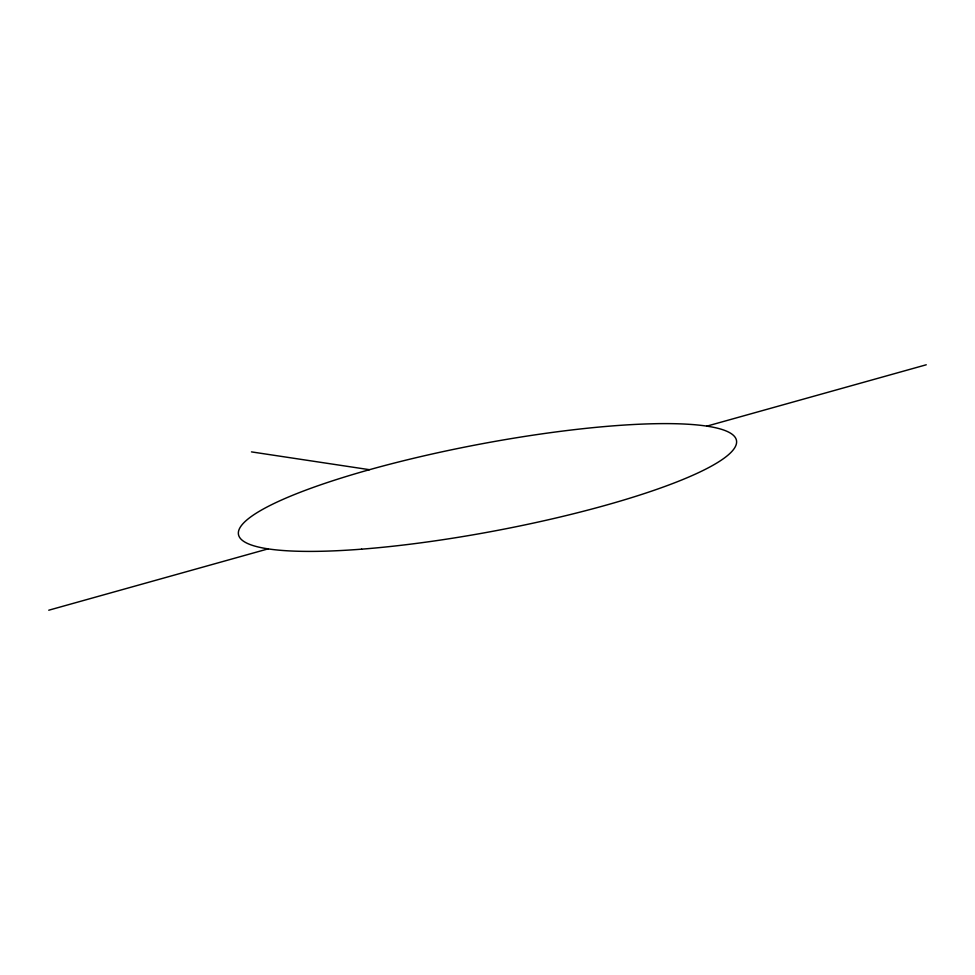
<?xml version="1.0" encoding="UTF-8"?>
<svg xmlns="http://www.w3.org/2000/svg" width="975" height="975" viewBox="0 0 975 975"><rect width="100%" height="100%" fill="white"/><g stroke="black" fill="none" stroke-linecap="round" stroke-linejoin="round"><path stroke-width="1.46" d="M48.75 610.216L268.125 548.864M706.875 426.136L926.25 364.784M251.465 451.888L369.476 469.694M361.603 549.169A253.378 43.997 -10.7 0 0 736.6 442.175A253.378 43.997 -10.7 0 0 364.297 471.157A253.378 43.997 -10.7 0 0 361.603 549.169"/></g></svg>
